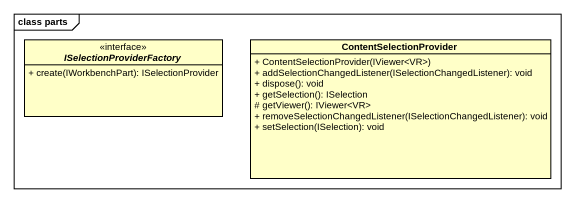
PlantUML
@startuml
mainframe class parts
hide circle
hide empty members
skinparam classAttributeIconSize 0
interface ISelectionProviderFactory #FFFFC8 {
  + create(IWorkbenchPart): ISelectionProvider
}
class ContentSelectionProvider #FFFFC8 {
  + ContentSelectionProvider(IViewer<VR>)
  + addSelectionChangedListener(ISelectionChangedListener): void
  + dispose(): void
  + getSelection(): ISelection
  # getViewer(): IViewer<VR>
  + removeSelectionChangedListener(ISelectionChangedListener): void
  + setSelection(ISelection): void
}
@enduml
